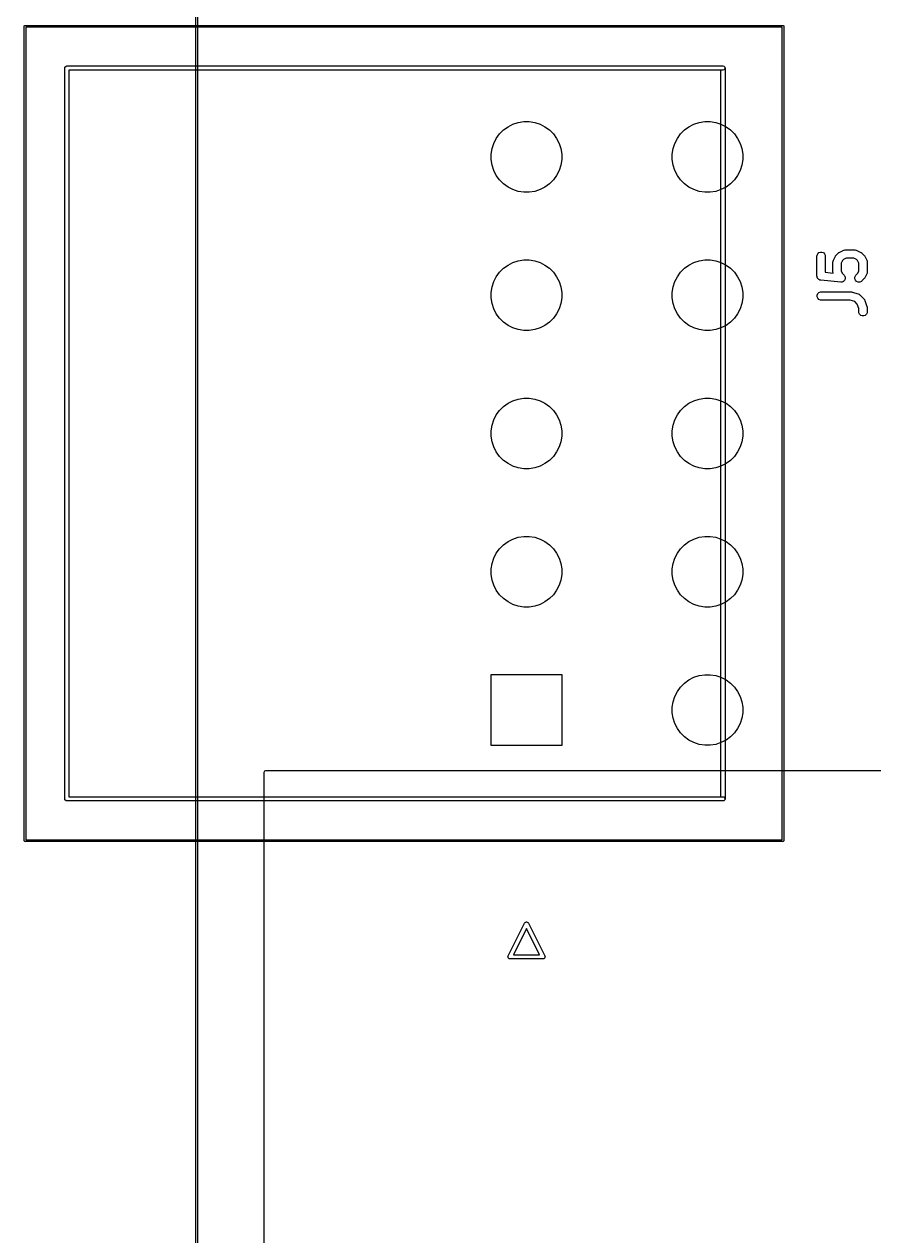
# Model space of a CAD drawing. Header units: inches. Extents: x 0.38 to 8.15, y -7.81 to -0.59.
# Drawn here: x 0.384 to 1.401, y -2.972 to -1.523 of the extents above; entities that cross this region are included whole.
import ezdxf

# ---------------------------------------------------------------- set-up
doc = ezdxf.new("R2010")
doc.units = ezdxf.units.IN
doc.header["$MEASUREMENT"] = 0
for name, color, linetype, true_color in [('B.Cu', 153, 'CONTINUOUS', 0x4d7fc4), ('Edge.Cuts', 254, 'CONTINUOUS', 0xd0d2cd), ('F.Courtyard', 6, 'CONTINUOUS', 0xff26e2), ('F.Cu', 13, 'CONTINUOUS', 0xc83434), ('F.Fab', 9, 'CONTINUOUS', 0xafafaf), ('F.Silkscreen', 41, 'CONTINUOUS', 0xf2eda1), ('User.2', 161, 'CONTINUOUS', 0x5994dc)]:
    doc.layers.add(name, color=color, linetype=linetype, true_color=true_color)

msp = doc.modelspace()

# ---------------------------------------------------------------- linework, layer by layer
at = {"layer": 'B.Cu', "linetype": 'CONTINUOUS'}
for p, q in [((0.9529, -1.6542), (0.9576, -1.6495)), ((0.9576, -1.6495), (0.963, -1.6456)), ((0.963, -1.6456), (0.9689, -1.6426)), ((0.9689, -1.6426), (0.9752, -1.6406)), ((0.9752, -1.6406), (0.9818, -1.6395)), ((0.9818, -1.6395), (0.9884, -1.6395)), ((0.9884, -1.6395), (0.995, -1.6406)), ((0.995, -1.6406), (1.0013, -1.6426)), ((1.0013, -1.6426), (1.0072, -1.6456)), ((1.0072, -1.6456), (1.0126, -1.6495)), ((1.0126, -1.6495), (1.0173, -1.6542)), ((1.1695, -1.6542), (1.1742, -1.6495)), ((1.1742, -1.6495), (1.1795, -1.6456)), ((1.1795, -1.6456), (1.1855, -1.6426)), ((1.1855, -1.6426), (1.1918, -1.6406)), ((1.1918, -1.6406), (1.1983, -1.6395)), ((1.1983, -1.6395), (1.205, -1.6395)), ((1.205, -1.6395), (1.2115, -1.6406)), ((1.2115, -1.6406), (1.2178, -1.6426)), ((1.2178, -1.6426), (1.2238, -1.6456)), ((1.2238, -1.6456), (1.2291, -1.6495)), ((1.2291, -1.6495), (1.2338, -1.6542)), ((0.944, -1.6718), (0.946, -1.6655)), ((0.946, -1.6655), (0.949, -1.6596)), ((0.949, -1.6596), (0.9529, -1.6542)), ((1.0173, -1.6542), (1.0212, -1.6596)), ((1.0212, -1.6596), (1.0242, -1.6655)), ((1.0242, -1.6655), (1.0263, -1.6718)), ((1.1605, -1.6718), (1.1625, -1.6655)), ((1.1625, -1.6655), (1.1656, -1.6596)), ((1.1656, -1.6596), (1.1695, -1.6542)), ((1.2338, -1.6542), (1.2377, -1.6596)), ((1.2377, -1.6596), (1.2408, -1.6655)), ((1.2408, -1.6655), (1.2428, -1.6718)), ((0.9429, -1.6784), (0.944, -1.6718)), ((0.9429, -1.685), (0.9429, -1.6784)), ((1.0263, -1.6718), (1.0273, -1.6784)), ((1.0273, -1.6784), (1.0273, -1.685)), ((1.1595, -1.6784), (1.1605, -1.6718)), ((1.1595, -1.685), (1.1595, -1.6784)), ((1.2428, -1.6718), (1.2438, -1.6784)), ((1.2438, -1.6784), (1.2438, -1.685)), ((0.944, -1.6916), (0.9429, -1.685)), ((0.946, -1.6979), (0.944, -1.6916)), ((1.0263, -1.6916), (1.0242, -1.6979)), ((1.0273, -1.685), (1.0263, -1.6916)), ((1.1605, -1.6916), (1.1595, -1.685)), ((1.1625, -1.6979), (1.1605, -1.6916)), ((1.2428, -1.6916), (1.2408, -1.6979)), ((1.2438, -1.685), (1.2428, -1.6916)), ((0.949, -1.7038), (0.946, -1.6979)), ((0.9529, -1.7092), (0.949, -1.7038)), ((0.9576, -1.7139), (0.9529, -1.7092)), ((1.0173, -1.7092), (1.0126, -1.7139)), ((1.0212, -1.7038), (1.0173, -1.7092)), ((1.0242, -1.6979), (1.0212, -1.7038)), ((1.1656, -1.7038), (1.1625, -1.6979)), ((1.1695, -1.7092), (1.1656, -1.7038)), ((1.1742, -1.7139), (1.1695, -1.7092)), ((1.2338, -1.7092), (1.2291, -1.7139)), ((1.2377, -1.7038), (1.2338, -1.7092)), ((1.2408, -1.6979), (1.2377, -1.7038)), ((0.963, -1.7178), (0.9576, -1.7139)), ((0.9689, -1.7208), (0.963, -1.7178)), ((0.9752, -1.7229), (0.9689, -1.7208)), ((0.9818, -1.7239), (0.9752, -1.7229)), ((0.9884, -1.7239), (0.9818, -1.7239)), ((0.995, -1.7229), (0.9884, -1.7239)), ((1.0013, -1.7208), (0.995, -1.7229)), ((1.0072, -1.7178), (1.0013, -1.7208)), ((1.0126, -1.7139), (1.0072, -1.7178)), ((1.1795, -1.7178), (1.1742, -1.7139)), ((1.1855, -1.7208), (1.1795, -1.7178)), ((1.1918, -1.7229), (1.1855, -1.7208)), ((1.1983, -1.7239), (1.1918, -1.7229)), ((1.205, -1.7239), (1.1983, -1.7239)), ((1.2115, -1.7229), (1.205, -1.7239)), ((1.2178, -1.7208), (1.2115, -1.7229)), ((1.2238, -1.7178), (1.2178, -1.7208)), ((1.2291, -1.7139), (1.2238, -1.7178)), ((0.9576, -1.8149), (0.963, -1.811)), ((0.963, -1.811), (0.9689, -1.808)), ((0.9689, -1.808), (0.9752, -1.8059)), ((0.9752, -1.8059), (0.9818, -1.8049)), ((0.9818, -1.8049), (0.9884, -1.8049)), ((0.9884, -1.8049), (0.995, -1.8059)), ((0.995, -1.8059), (1.0013, -1.808)), ((1.0013, -1.808), (1.0072, -1.811)), ((1.0072, -1.811), (1.0126, -1.8149)), ((1.1742, -1.8149), (1.1795, -1.811)), ((1.1795, -1.811), (1.1855, -1.808)), ((1.1855, -1.808), (1.1918, -1.8059)), ((1.1918, -1.8059), (1.1983, -1.8049)), ((1.1983, -1.8049), (1.205, -1.8049)), ((1.205, -1.8049), (1.2115, -1.8059)), ((1.2115, -1.8059), (1.2178, -1.808)), ((1.2178, -1.808), (1.2238, -1.811)), ((1.2238, -1.811), (1.2291, -1.8149)), ((0.946, -1.8309), (0.949, -1.825)), ((0.949, -1.825), (0.9529, -1.8196)), ((0.9529, -1.8196), (0.9576, -1.8149)), ((1.0126, -1.8149), (1.0173, -1.8196)), ((1.0173, -1.8196), (1.0212, -1.825)), ((1.0212, -1.825), (1.0242, -1.8309)), ((1.1625, -1.8309), (1.1656, -1.825)), ((1.1656, -1.825), (1.1695, -1.8196)), ((1.1695, -1.8196), (1.1742, -1.8149)), ((1.2291, -1.8149), (1.2338, -1.8196)), ((1.2338, -1.8196), (1.2377, -1.825)), ((1.2377, -1.825), (1.2408, -1.8309)), ((0.9429, -1.8438), (0.944, -1.8372)), ((0.944, -1.8372), (0.946, -1.8309)), ((1.0242, -1.8309), (1.0263, -1.8372)), ((1.0263, -1.8372), (1.0273, -1.8438)), ((1.1595, -1.8438), (1.1605, -1.8372)), ((1.1605, -1.8372), (1.1625, -1.8309)), ((1.2408, -1.8309), (1.2428, -1.8372)), ((1.2428, -1.8372), (1.2438, -1.8438)), ((0.9429, -1.8504), (0.9429, -1.8438)), ((0.944, -1.857), (0.9429, -1.8504)), ((1.0273, -1.8504), (1.0263, -1.857)), ((1.0273, -1.8438), (1.0273, -1.8504)), ((1.1595, -1.8504), (1.1595, -1.8438)), ((1.1605, -1.857), (1.1595, -1.8504)), ((1.2438, -1.8504), (1.2428, -1.857)), ((1.2438, -1.8438), (1.2438, -1.8504)), ((0.946, -1.8633), (0.944, -1.857)), ((0.949, -1.8692), (0.946, -1.8633)), ((1.0242, -1.8633), (1.0212, -1.8692)), ((1.0263, -1.857), (1.0242, -1.8633)), ((1.1625, -1.8633), (1.1605, -1.857)), ((1.1656, -1.8692), (1.1625, -1.8633)), ((1.2408, -1.8633), (1.2377, -1.8692)), ((1.2428, -1.857), (1.2408, -1.8633)), ((0.9529, -1.8746), (0.949, -1.8692)), ((0.9576, -1.8793), (0.9529, -1.8746)), ((0.963, -1.8832), (0.9576, -1.8793)), ((0.9689, -1.8862), (0.963, -1.8832)), ((1.0072, -1.8832), (1.0013, -1.8862)), ((1.0126, -1.8793), (1.0072, -1.8832)), ((1.0173, -1.8746), (1.0126, -1.8793)), ((1.0212, -1.8692), (1.0173, -1.8746)), ((1.1695, -1.8746), (1.1656, -1.8692)), ((1.1742, -1.8793), (1.1695, -1.8746)), ((1.1795, -1.8832), (1.1742, -1.8793)), ((1.1855, -1.8862), (1.1795, -1.8832)), ((1.2238, -1.8832), (1.2178, -1.8862)), ((1.2291, -1.8793), (1.2238, -1.8832)), ((1.2338, -1.8746), (1.2291, -1.8793)), ((1.2377, -1.8692), (1.2338, -1.8746)), ((0.9752, -1.8882), (0.9689, -1.8862)), ((0.9818, -1.8893), (0.9752, -1.8882)), ((0.9884, -1.8893), (0.9818, -1.8893)), ((0.995, -1.8882), (0.9884, -1.8893)), ((1.0013, -1.8862), (0.995, -1.8882)), ((1.1918, -1.8882), (1.1855, -1.8862)), ((1.1983, -1.8893), (1.1918, -1.8882)), ((1.205, -1.8893), (1.1983, -1.8893)), ((1.2115, -1.8882), (1.205, -1.8893)), ((1.2178, -1.8862), (1.2115, -1.8882)), ((0.9752, -1.9713), (0.9818, -1.9702)), ((0.9818, -1.9702), (0.9884, -1.9702)), ((0.9884, -1.9702), (0.995, -1.9713)), ((1.1918, -1.9713), (1.1983, -1.9702)), ((1.1983, -1.9702), (1.205, -1.9702)), ((1.205, -1.9702), (1.2115, -1.9713)), ((0.949, -1.9903), (0.9529, -1.9849)), ((0.9529, -1.9849), (0.9576, -1.9802)), ((0.9576, -1.9802), (0.963, -1.9763)), ((0.963, -1.9763), (0.9689, -1.9733)), ((0.9689, -1.9733), (0.9752, -1.9713)), ((0.995, -1.9713), (1.0013, -1.9733)), ((1.0013, -1.9733), (1.0072, -1.9763)), ((1.0072, -1.9763), (1.0126, -1.9802)), ((1.0126, -1.9802), (1.0173, -1.9849)), ((1.0173, -1.9849), (1.0212, -1.9903)), ((1.1656, -1.9903), (1.1695, -1.9849)), ((1.1695, -1.9849), (1.1742, -1.9802)), ((1.1742, -1.9802), (1.1795, -1.9763)), ((1.1795, -1.9763), (1.1855, -1.9733)), ((1.1855, -1.9733), (1.1918, -1.9713)), ((1.2115, -1.9713), (1.2178, -1.9733)), ((1.2178, -1.9733), (1.2238, -1.9763)), ((1.2238, -1.9763), (1.2291, -1.9802)), ((1.2291, -1.9802), (1.2338, -1.9849)), ((1.2338, -1.9849), (1.2377, -1.9903)), ((0.944, -2.0026), (0.946, -1.9962)), ((0.946, -1.9962), (0.949, -1.9903)), ((1.0212, -1.9903), (1.0242, -1.9962)), ((1.0242, -1.9962), (1.0263, -2.0026)), ((1.1605, -2.0026), (1.1625, -1.9962)), ((1.1625, -1.9962), (1.1656, -1.9903)), ((1.2377, -1.9903), (1.2408, -1.9962)), ((1.2408, -1.9962), (1.2428, -2.0026)), ((0.9429, -2.0091), (0.944, -2.0026)), ((0.9429, -2.0158), (0.9429, -2.0091)), ((1.0263, -2.0026), (1.0273, -2.0091)), ((1.0273, -2.0091), (1.0273, -2.0158)), ((1.1595, -2.0091), (1.1605, -2.0026)), ((1.1595, -2.0158), (1.1595, -2.0091)), ((1.2428, -2.0026), (1.2438, -2.0091)), ((1.2438, -2.0091), (1.2438, -2.0158)), ((0.944, -2.0223), (0.9429, -2.0158)), ((0.946, -2.0286), (0.944, -2.0223)), ((1.0263, -2.0223), (1.0242, -2.0286)), ((1.0273, -2.0158), (1.0263, -2.0223)), ((1.1605, -2.0223), (1.1595, -2.0158)), ((1.1625, -2.0286), (1.1605, -2.0223)), ((1.2428, -2.0223), (1.2408, -2.0286)), ((1.2438, -2.0158), (1.2428, -2.0223)), ((0.949, -2.0345), (0.946, -2.0286)), ((0.9529, -2.0399), (0.949, -2.0345)), ((0.9576, -2.0446), (0.9529, -2.0399)), ((1.0173, -2.0399), (1.0126, -2.0446)), ((1.0212, -2.0345), (1.0173, -2.0399)), ((1.0242, -2.0286), (1.0212, -2.0345)), ((1.1656, -2.0345), (1.1625, -2.0286)), ((1.1695, -2.0399), (1.1656, -2.0345)), ((1.1742, -2.0446), (1.1695, -2.0399)), ((1.2338, -2.0399), (1.2291, -2.0446)), ((1.2377, -2.0345), (1.2338, -2.0399)), ((1.2408, -2.0286), (1.2377, -2.0345)), ((0.963, -2.0485), (0.9576, -2.0446)), ((0.9689, -2.0515), (0.963, -2.0485)), ((0.9752, -2.0536), (0.9689, -2.0515)), ((0.9818, -2.0546), (0.9752, -2.0536)), ((0.9884, -2.0546), (0.9818, -2.0546)), ((0.995, -2.0536), (0.9884, -2.0546)), ((1.0013, -2.0515), (0.995, -2.0536)), ((1.0072, -2.0485), (1.0013, -2.0515)), ((1.0126, -2.0446), (1.0072, -2.0485)), ((1.1795, -2.0485), (1.1742, -2.0446)), ((1.1855, -2.0515), (1.1795, -2.0485)), ((1.1918, -2.0536), (1.1855, -2.0515)), ((1.1983, -2.0546), (1.1918, -2.0536)), ((1.205, -2.0546), (1.1983, -2.0546)), ((1.2115, -2.0536), (1.205, -2.0546)), ((1.2178, -2.0515), (1.2115, -2.0536)), ((1.2238, -2.0485), (1.2178, -2.0515)), ((1.2291, -2.0446), (1.2238, -2.0485)), ((0.9576, -2.1456), (0.963, -2.1417)), ((0.963, -2.1417), (0.9689, -2.1387)), ((0.9689, -2.1387), (0.9752, -2.1366)), ((0.9752, -2.1366), (0.9818, -2.1356)), ((0.9818, -2.1356), (0.9884, -2.1356)), ((0.9884, -2.1356), (0.995, -2.1366)), ((0.995, -2.1366), (1.0013, -2.1387)), ((1.0013, -2.1387), (1.0072, -2.1417)), ((1.0072, -2.1417), (1.0126, -2.1456)), ((1.1742, -2.1456), (1.1795, -2.1417)), ((1.1795, -2.1417), (1.1855, -2.1387)), ((1.1855, -2.1387), (1.1918, -2.1366)), ((1.1918, -2.1366), (1.1983, -2.1356)), ((1.1983, -2.1356), (1.205, -2.1356)), ((1.205, -2.1356), (1.2115, -2.1366)), ((1.2115, -2.1366), (1.2178, -2.1387)), ((1.2178, -2.1387), (1.2238, -2.1417)), ((1.2238, -2.1417), (1.2291, -2.1456)), ((0.946, -2.1616), (0.949, -2.1557)), ((0.949, -2.1557), (0.9529, -2.1503)), ((0.9529, -2.1503), (0.9576, -2.1456)), ((1.0126, -2.1456), (1.0173, -2.1503)), ((1.0173, -2.1503), (1.0212, -2.1557)), ((1.0212, -2.1557), (1.0242, -2.1616)), ((1.1625, -2.1616), (1.1656, -2.1557)), ((1.1656, -2.1557), (1.1695, -2.1503)), ((1.1695, -2.1503), (1.1742, -2.1456)), ((1.2291, -2.1456), (1.2338, -2.1503)), ((1.2338, -2.1503), (1.2377, -2.1557)), ((1.2377, -2.1557), (1.2408, -2.1616)), ((0.9429, -2.1745), (0.944, -2.1679)), ((0.944, -2.1679), (0.946, -2.1616)), ((1.0242, -2.1616), (1.0263, -2.1679)), ((1.0263, -2.1679), (1.0273, -2.1745)), ((1.1595, -2.1745), (1.1605, -2.1679)), ((1.1605, -2.1679), (1.1625, -2.1616)), ((1.2408, -2.1616), (1.2428, -2.1679)), ((1.2428, -2.1679), (1.2438, -2.1745)), ((0.9429, -2.1811), (0.9429, -2.1745)), ((0.944, -2.1877), (0.9429, -2.1811)), ((0.946, -2.194), (0.944, -2.1877)), ((1.0263, -2.1877), (1.0242, -2.194)), ((1.0273, -2.1811), (1.0263, -2.1877)), ((1.0273, -2.1745), (1.0273, -2.1811)), ((1.1595, -2.1811), (1.1595, -2.1745)), ((1.1605, -2.1877), (1.1595, -2.1811)), ((1.1625, -2.194), (1.1605, -2.1877)), ((1.2428, -2.1877), (1.2408, -2.194)), ((1.2438, -2.1811), (1.2428, -2.1877)), ((1.2438, -2.1745), (1.2438, -2.1811)), ((0.949, -2.1999), (0.946, -2.194)), ((0.9529, -2.2053), (0.949, -2.1999)), ((1.0212, -2.1999), (1.0173, -2.2053)), ((1.0242, -2.194), (1.0212, -2.1999)), ((1.1656, -2.1999), (1.1625, -2.194)), ((1.1695, -2.2053), (1.1656, -2.1999)), ((1.2377, -2.1999), (1.2338, -2.2053)), ((1.2408, -2.194), (1.2377, -2.1999)), ((0.9576, -2.21), (0.9529, -2.2053)), ((0.963, -2.2139), (0.9576, -2.21)), ((0.9689, -2.2169), (0.963, -2.2139)), ((1.0072, -2.2139), (1.0013, -2.2169)), ((1.0126, -2.21), (1.0072, -2.2139)), ((1.0173, -2.2053), (1.0126, -2.21)), ((1.1742, -2.21), (1.1695, -2.2053)), ((1.1795, -2.2139), (1.1742, -2.21)), ((1.1855, -2.2169), (1.1795, -2.2139)), ((1.2238, -2.2139), (1.2178, -2.2169)), ((1.2291, -2.21), (1.2238, -2.2139)), ((1.2338, -2.2053), (1.2291, -2.21)), ((0.9752, -2.2189), (0.9689, -2.2169)), ((0.9818, -2.22), (0.9752, -2.2189)), ((0.9884, -2.22), (0.9818, -2.22)), ((0.995, -2.2189), (0.9884, -2.22)), ((1.0013, -2.2169), (0.995, -2.2189)), ((1.1918, -2.2189), (1.1855, -2.2169)), ((1.1983, -2.22), (1.1918, -2.2189)), ((1.205, -2.22), (1.1983, -2.22)), ((1.2115, -2.2189), (1.205, -2.22)), ((1.2178, -2.2169), (1.2115, -2.2189)), ((0.9428, -2.3855), (0.9428, -2.3008)), ((0.9428, -2.3008), (1.0274, -2.3008)), ((1.0274, -2.3008), (1.0274, -2.3855)), ((1.1855, -2.304), (1.1918, -2.302)), ((1.1918, -2.302), (1.1983, -2.3009)), ((1.1983, -2.3009), (1.205, -2.3009)), ((1.205, -2.3009), (1.2115, -2.302)), ((1.2115, -2.302), (1.2178, -2.304)), ((1.1656, -2.321), (1.1695, -2.3157)), ((1.1695, -2.3157), (1.1742, -2.311)), ((1.1742, -2.311), (1.1795, -2.3071)), ((1.1795, -2.3071), (1.1855, -2.304)), ((1.2178, -2.304), (1.2238, -2.3071)), ((1.2238, -2.3071), (1.2291, -2.311)), ((1.2291, -2.311), (1.2338, -2.3157)), ((1.2338, -2.3157), (1.2377, -2.321)), ((1.1605, -2.3333), (1.1625, -2.3269)), ((1.1625, -2.3269), (1.1656, -2.321)), ((1.2377, -2.321), (1.2408, -2.3269)), ((1.2408, -2.3269), (1.2428, -2.3333)), ((1.1595, -2.3398), (1.1605, -2.3333)), ((1.1595, -2.3465), (1.1595, -2.3398)), ((1.1605, -2.353), (1.1595, -2.3465)), ((1.2428, -2.3333), (1.2438, -2.3398)), ((1.2438, -2.3465), (1.2428, -2.353)), ((1.2438, -2.3398), (1.2438, -2.3465)), ((1.1625, -2.3593), (1.1605, -2.353)), ((1.1656, -2.3653), (1.1625, -2.3593)), ((1.2408, -2.3593), (1.2377, -2.3653)), ((1.2428, -2.353), (1.2408, -2.3593)), ((1.1695, -2.3706), (1.1656, -2.3653)), ((1.1742, -2.3753), (1.1695, -2.3706)), ((1.1795, -2.3792), (1.1742, -2.3753)), ((1.2291, -2.3753), (1.2238, -2.3792)), ((1.2338, -2.3706), (1.2291, -2.3753)), ((1.2377, -2.3653), (1.2338, -2.3706)), ((1.0274, -2.3855), (0.9428, -2.3855)), ((1.1855, -2.3822), (1.1795, -2.3792)), ((1.1918, -2.3843), (1.1855, -2.3822)), ((1.1983, -2.3853), (1.1918, -2.3843)), ((1.205, -2.3853), (1.1983, -2.3853)), ((1.2115, -2.3843), (1.205, -2.3853)), ((1.2178, -2.3822), (1.2115, -2.3843)), ((1.2238, -2.3792), (1.2178, -2.3822))]:
    msp.add_line(p, q, dxfattribs=at)
at = {"layer": 'Edge.Cuts', "linetype": 'CONTINUOUS'}
for p, q in [((0.5896, -7.813), (0.5896, -0.5906)), ((0.5915, -0.5915), (0.5915, -3.5108))]:
    msp.add_line(p, q, dxfattribs=at)
at = {"layer": 'F.Courtyard', "linetype": 'CONTINUOUS'}
for p, q in [((0.3842, -1.5254), (0.3843, -1.525)), ((0.3842, -2.4994), (0.3842, -1.5254)), ((0.3843, -1.525), (0.3848, -1.5245)), ((0.3848, -1.5245), (0.3852, -1.5244)), ((0.3852, -1.5244), (1.292, -1.5244)), ((0.3862, -1.5264), (0.3862, -2.4985)), ((1.291, -1.5264), (0.3862, -1.5264)), ((1.291, -2.4985), (1.291, -1.5264)), ((1.292, -1.5244), (1.2923, -1.5245)), ((1.2923, -1.5245), (1.2929, -1.525)), ((1.2929, -1.525), (1.293, -1.5254)), ((1.293, -1.5254), (1.293, -2.4994)), ((0.3843, -2.4998), (0.3842, -2.4994)), ((0.3848, -2.5003), (0.3843, -2.4998)), ((0.3852, -2.5004), (0.3848, -2.5003)), ((1.292, -2.5004), (0.3852, -2.5004)), ((0.3862, -2.4985), (1.291, -2.4985)), ((1.2923, -2.5003), (1.292, -2.5004)), ((1.2929, -2.4998), (1.2923, -2.5003)), ((1.293, -2.4994), (1.2929, -2.4998))]:
    msp.add_line(p, q, dxfattribs=at)
at = {"layer": 'F.Cu', "linetype": 'CONTINUOUS'}
for p, q in [((0.9529, -1.6542), (0.9576, -1.6495)), ((0.9576, -1.6495), (0.963, -1.6456)), ((0.963, -1.6456), (0.9689, -1.6426)), ((0.9689, -1.6426), (0.9752, -1.6406)), ((0.9752, -1.6406), (0.9818, -1.6395)), ((0.9818, -1.6395), (0.9884, -1.6395)), ((0.9884, -1.6395), (0.995, -1.6406)), ((0.995, -1.6406), (1.0013, -1.6426)), ((1.0013, -1.6426), (1.0072, -1.6456)), ((1.0072, -1.6456), (1.0126, -1.6495)), ((1.0126, -1.6495), (1.0173, -1.6542)), ((1.1695, -1.6542), (1.1742, -1.6495)), ((1.1742, -1.6495), (1.1795, -1.6456)), ((1.1795, -1.6456), (1.1855, -1.6426)), ((1.1855, -1.6426), (1.1918, -1.6406)), ((1.1918, -1.6406), (1.1983, -1.6395)), ((1.1983, -1.6395), (1.205, -1.6395)), ((1.205, -1.6395), (1.2115, -1.6406)), ((1.2115, -1.6406), (1.2178, -1.6426)), ((1.2178, -1.6426), (1.2238, -1.6456)), ((1.2238, -1.6456), (1.2291, -1.6495)), ((1.2291, -1.6495), (1.2338, -1.6542)), ((0.944, -1.6718), (0.946, -1.6655)), ((0.946, -1.6655), (0.949, -1.6596)), ((0.949, -1.6596), (0.9529, -1.6542)), ((1.0173, -1.6542), (1.0212, -1.6596)), ((1.0212, -1.6596), (1.0242, -1.6655)), ((1.0242, -1.6655), (1.0263, -1.6718)), ((1.1605, -1.6718), (1.1625, -1.6655)), ((1.1625, -1.6655), (1.1656, -1.6596)), ((1.1656, -1.6596), (1.1695, -1.6542)), ((1.2338, -1.6542), (1.2377, -1.6596)), ((1.2377, -1.6596), (1.2408, -1.6655)), ((1.2408, -1.6655), (1.2428, -1.6718)), ((0.9429, -1.6784), (0.944, -1.6718)), ((0.9429, -1.685), (0.9429, -1.6784)), ((1.0263, -1.6718), (1.0273, -1.6784)), ((1.0273, -1.6784), (1.0273, -1.685)), ((1.1595, -1.6784), (1.1605, -1.6718)), ((1.1595, -1.685), (1.1595, -1.6784)), ((1.2428, -1.6718), (1.2438, -1.6784)), ((1.2438, -1.6784), (1.2438, -1.685)), ((0.944, -1.6916), (0.9429, -1.685)), ((0.946, -1.6979), (0.944, -1.6916)), ((1.0263, -1.6916), (1.0242, -1.6979)), ((1.0273, -1.685), (1.0263, -1.6916)), ((1.1605, -1.6916), (1.1595, -1.685)), ((1.1625, -1.6979), (1.1605, -1.6916)), ((1.2428, -1.6916), (1.2408, -1.6979)), ((1.2438, -1.685), (1.2428, -1.6916)), ((0.949, -1.7038), (0.946, -1.6979)), ((0.9529, -1.7092), (0.949, -1.7038)), ((0.9576, -1.7139), (0.9529, -1.7092)), ((1.0173, -1.7092), (1.0126, -1.7139)), ((1.0212, -1.7038), (1.0173, -1.7092)), ((1.0242, -1.6979), (1.0212, -1.7038)), ((1.1656, -1.7038), (1.1625, -1.6979)), ((1.1695, -1.7092), (1.1656, -1.7038)), ((1.1742, -1.7139), (1.1695, -1.7092)), ((1.2338, -1.7092), (1.2291, -1.7139)), ((1.2377, -1.7038), (1.2338, -1.7092)), ((1.2408, -1.6979), (1.2377, -1.7038)), ((0.963, -1.7178), (0.9576, -1.7139)), ((0.9689, -1.7208), (0.963, -1.7178)), ((0.9752, -1.7229), (0.9689, -1.7208)), ((0.9818, -1.7239), (0.9752, -1.7229)), ((0.9884, -1.7239), (0.9818, -1.7239)), ((0.995, -1.7229), (0.9884, -1.7239)), ((1.0013, -1.7208), (0.995, -1.7229)), ((1.0072, -1.7178), (1.0013, -1.7208)), ((1.0126, -1.7139), (1.0072, -1.7178)), ((1.1795, -1.7178), (1.1742, -1.7139)), ((1.1855, -1.7208), (1.1795, -1.7178)), ((1.1918, -1.7229), (1.1855, -1.7208)), ((1.1983, -1.7239), (1.1918, -1.7229)), ((1.205, -1.7239), (1.1983, -1.7239)), ((1.2115, -1.7229), (1.205, -1.7239)), ((1.2178, -1.7208), (1.2115, -1.7229)), ((1.2238, -1.7178), (1.2178, -1.7208)), ((1.2291, -1.7139), (1.2238, -1.7178)), ((0.9576, -1.8149), (0.963, -1.811)), ((0.963, -1.811), (0.9689, -1.808)), ((0.9689, -1.808), (0.9752, -1.8059)), ((0.9752, -1.8059), (0.9818, -1.8049)), ((0.9818, -1.8049), (0.9884, -1.8049)), ((0.9884, -1.8049), (0.995, -1.8059)), ((0.995, -1.8059), (1.0013, -1.808)), ((1.0013, -1.808), (1.0072, -1.811)), ((1.0072, -1.811), (1.0126, -1.8149)), ((1.1742, -1.8149), (1.1795, -1.811)), ((1.1795, -1.811), (1.1855, -1.808)), ((1.1855, -1.808), (1.1918, -1.8059)), ((1.1918, -1.8059), (1.1983, -1.8049)), ((1.1983, -1.8049), (1.205, -1.8049)), ((1.205, -1.8049), (1.2115, -1.8059)), ((1.2115, -1.8059), (1.2178, -1.808)), ((1.2178, -1.808), (1.2238, -1.811)), ((1.2238, -1.811), (1.2291, -1.8149)), ((0.946, -1.8309), (0.949, -1.825)), ((0.949, -1.825), (0.9529, -1.8196)), ((0.9529, -1.8196), (0.9576, -1.8149)), ((1.0126, -1.8149), (1.0173, -1.8196)), ((1.0173, -1.8196), (1.0212, -1.825)), ((1.0212, -1.825), (1.0242, -1.8309)), ((1.1625, -1.8309), (1.1656, -1.825)), ((1.1656, -1.825), (1.1695, -1.8196)), ((1.1695, -1.8196), (1.1742, -1.8149)), ((1.2291, -1.8149), (1.2338, -1.8196)), ((1.2338, -1.8196), (1.2377, -1.825)), ((1.2377, -1.825), (1.2408, -1.8309)), ((0.9429, -1.8438), (0.944, -1.8372)), ((0.944, -1.8372), (0.946, -1.8309)), ((1.0242, -1.8309), (1.0263, -1.8372)), ((1.0263, -1.8372), (1.0273, -1.8438)), ((1.1595, -1.8438), (1.1605, -1.8372)), ((1.1605, -1.8372), (1.1625, -1.8309)), ((1.2408, -1.8309), (1.2428, -1.8372)), ((1.2428, -1.8372), (1.2438, -1.8438)), ((0.9429, -1.8504), (0.9429, -1.8438)), ((0.944, -1.857), (0.9429, -1.8504)), ((1.0273, -1.8504), (1.0263, -1.857)), ((1.0273, -1.8438), (1.0273, -1.8504)), ((1.1595, -1.8504), (1.1595, -1.8438)), ((1.1605, -1.857), (1.1595, -1.8504)), ((1.2438, -1.8504), (1.2428, -1.857)), ((1.2438, -1.8438), (1.2438, -1.8504)), ((0.946, -1.8633), (0.944, -1.857)), ((0.949, -1.8692), (0.946, -1.8633)), ((1.0242, -1.8633), (1.0212, -1.8692)), ((1.0263, -1.857), (1.0242, -1.8633)), ((1.1625, -1.8633), (1.1605, -1.857)), ((1.1656, -1.8692), (1.1625, -1.8633)), ((1.2408, -1.8633), (1.2377, -1.8692)), ((1.2428, -1.857), (1.2408, -1.8633)), ((0.9529, -1.8746), (0.949, -1.8692)), ((0.9576, -1.8793), (0.9529, -1.8746)), ((0.963, -1.8832), (0.9576, -1.8793)), ((0.9689, -1.8862), (0.963, -1.8832)), ((1.0072, -1.8832), (1.0013, -1.8862)), ((1.0126, -1.8793), (1.0072, -1.8832)), ((1.0173, -1.8746), (1.0126, -1.8793)), ((1.0212, -1.8692), (1.0173, -1.8746)), ((1.1695, -1.8746), (1.1656, -1.8692)), ((1.1742, -1.8793), (1.1695, -1.8746)), ((1.1795, -1.8832), (1.1742, -1.8793)), ((1.1855, -1.8862), (1.1795, -1.8832)), ((1.2238, -1.8832), (1.2178, -1.8862)), ((1.2291, -1.8793), (1.2238, -1.8832)), ((1.2338, -1.8746), (1.2291, -1.8793)), ((1.2377, -1.8692), (1.2338, -1.8746)), ((0.9752, -1.8882), (0.9689, -1.8862)), ((0.9818, -1.8893), (0.9752, -1.8882)), ((0.9884, -1.8893), (0.9818, -1.8893)), ((0.995, -1.8882), (0.9884, -1.8893)), ((1.0013, -1.8862), (0.995, -1.8882)), ((1.1918, -1.8882), (1.1855, -1.8862)), ((1.1983, -1.8893), (1.1918, -1.8882)), ((1.205, -1.8893), (1.1983, -1.8893)), ((1.2115, -1.8882), (1.205, -1.8893)), ((1.2178, -1.8862), (1.2115, -1.8882)), ((0.9752, -1.9713), (0.9818, -1.9702)), ((0.9818, -1.9702), (0.9884, -1.9702)), ((0.9884, -1.9702), (0.995, -1.9713)), ((1.1918, -1.9713), (1.1983, -1.9702)), ((1.1983, -1.9702), (1.205, -1.9702)), ((1.205, -1.9702), (1.2115, -1.9713)), ((0.949, -1.9903), (0.9529, -1.9849)), ((0.9529, -1.9849), (0.9576, -1.9802)), ((0.9576, -1.9802), (0.963, -1.9763)), ((0.963, -1.9763), (0.9689, -1.9733)), ((0.9689, -1.9733), (0.9752, -1.9713)), ((0.995, -1.9713), (1.0013, -1.9733)), ((1.0013, -1.9733), (1.0072, -1.9763)), ((1.0072, -1.9763), (1.0126, -1.9802)), ((1.0126, -1.9802), (1.0173, -1.9849)), ((1.0173, -1.9849), (1.0212, -1.9903)), ((1.1656, -1.9903), (1.1695, -1.9849)), ((1.1695, -1.9849), (1.1742, -1.9802)), ((1.1742, -1.9802), (1.1795, -1.9763)), ((1.1795, -1.9763), (1.1855, -1.9733)), ((1.1855, -1.9733), (1.1918, -1.9713)), ((1.2115, -1.9713), (1.2178, -1.9733)), ((1.2178, -1.9733), (1.2238, -1.9763)), ((1.2238, -1.9763), (1.2291, -1.9802)), ((1.2291, -1.9802), (1.2338, -1.9849)), ((1.2338, -1.9849), (1.2377, -1.9903)), ((0.944, -2.0026), (0.946, -1.9962)), ((0.946, -1.9962), (0.949, -1.9903)), ((1.0212, -1.9903), (1.0242, -1.9962)), ((1.0242, -1.9962), (1.0263, -2.0026)), ((1.1605, -2.0026), (1.1625, -1.9962)), ((1.1625, -1.9962), (1.1656, -1.9903)), ((1.2377, -1.9903), (1.2408, -1.9962)), ((1.2408, -1.9962), (1.2428, -2.0026)), ((0.9429, -2.0091), (0.944, -2.0026)), ((0.9429, -2.0158), (0.9429, -2.0091)), ((1.0263, -2.0026), (1.0273, -2.0091)), ((1.0273, -2.0091), (1.0273, -2.0158)), ((1.1595, -2.0091), (1.1605, -2.0026)), ((1.1595, -2.0158), (1.1595, -2.0091)), ((1.2428, -2.0026), (1.2438, -2.0091)), ((1.2438, -2.0091), (1.2438, -2.0158)), ((0.944, -2.0223), (0.9429, -2.0158)), ((0.946, -2.0286), (0.944, -2.0223)), ((1.0263, -2.0223), (1.0242, -2.0286)), ((1.0273, -2.0158), (1.0263, -2.0223)), ((1.1605, -2.0223), (1.1595, -2.0158)), ((1.1625, -2.0286), (1.1605, -2.0223)), ((1.2428, -2.0223), (1.2408, -2.0286)), ((1.2438, -2.0158), (1.2428, -2.0223)), ((0.949, -2.0345), (0.946, -2.0286)), ((0.9529, -2.0399), (0.949, -2.0345)), ((0.9576, -2.0446), (0.9529, -2.0399)), ((1.0173, -2.0399), (1.0126, -2.0446)), ((1.0212, -2.0345), (1.0173, -2.0399)), ((1.0242, -2.0286), (1.0212, -2.0345)), ((1.1656, -2.0345), (1.1625, -2.0286)), ((1.1695, -2.0399), (1.1656, -2.0345)), ((1.1742, -2.0446), (1.1695, -2.0399)), ((1.2338, -2.0399), (1.2291, -2.0446)), ((1.2377, -2.0345), (1.2338, -2.0399)), ((1.2408, -2.0286), (1.2377, -2.0345)), ((0.963, -2.0485), (0.9576, -2.0446)), ((0.9689, -2.0515), (0.963, -2.0485)), ((0.9752, -2.0536), (0.9689, -2.0515)), ((0.9818, -2.0546), (0.9752, -2.0536)), ((0.9884, -2.0546), (0.9818, -2.0546)), ((0.995, -2.0536), (0.9884, -2.0546)), ((1.0013, -2.0515), (0.995, -2.0536)), ((1.0072, -2.0485), (1.0013, -2.0515)), ((1.0126, -2.0446), (1.0072, -2.0485)), ((1.1795, -2.0485), (1.1742, -2.0446)), ((1.1855, -2.0515), (1.1795, -2.0485)), ((1.1918, -2.0536), (1.1855, -2.0515)), ((1.1983, -2.0546), (1.1918, -2.0536)), ((1.205, -2.0546), (1.1983, -2.0546)), ((1.2115, -2.0536), (1.205, -2.0546)), ((1.2178, -2.0515), (1.2115, -2.0536)), ((1.2238, -2.0485), (1.2178, -2.0515)), ((1.2291, -2.0446), (1.2238, -2.0485)), ((0.9576, -2.1456), (0.963, -2.1417)), ((0.963, -2.1417), (0.9689, -2.1387)), ((0.9689, -2.1387), (0.9752, -2.1366)), ((0.9752, -2.1366), (0.9818, -2.1356)), ((0.9818, -2.1356), (0.9884, -2.1356)), ((0.9884, -2.1356), (0.995, -2.1366)), ((0.995, -2.1366), (1.0013, -2.1387)), ((1.0013, -2.1387), (1.0072, -2.1417)), ((1.0072, -2.1417), (1.0126, -2.1456)), ((1.1742, -2.1456), (1.1795, -2.1417)), ((1.1795, -2.1417), (1.1855, -2.1387)), ((1.1855, -2.1387), (1.1918, -2.1366)), ((1.1918, -2.1366), (1.1983, -2.1356)), ((1.1983, -2.1356), (1.205, -2.1356)), ((1.205, -2.1356), (1.2115, -2.1366)), ((1.2115, -2.1366), (1.2178, -2.1387)), ((1.2178, -2.1387), (1.2238, -2.1417)), ((1.2238, -2.1417), (1.2291, -2.1456)), ((0.946, -2.1616), (0.949, -2.1557)), ((0.949, -2.1557), (0.9529, -2.1503)), ((0.9529, -2.1503), (0.9576, -2.1456)), ((1.0126, -2.1456), (1.0173, -2.1503)), ((1.0173, -2.1503), (1.0212, -2.1557)), ((1.0212, -2.1557), (1.0242, -2.1616)), ((1.1625, -2.1616), (1.1656, -2.1557)), ((1.1656, -2.1557), (1.1695, -2.1503)), ((1.1695, -2.1503), (1.1742, -2.1456)), ((1.2291, -2.1456), (1.2338, -2.1503)), ((1.2338, -2.1503), (1.2377, -2.1557)), ((1.2377, -2.1557), (1.2408, -2.1616)), ((0.9429, -2.1745), (0.944, -2.1679)), ((0.944, -2.1679), (0.946, -2.1616)), ((1.0242, -2.1616), (1.0263, -2.1679)), ((1.0263, -2.1679), (1.0273, -2.1745)), ((1.1595, -2.1745), (1.1605, -2.1679)), ((1.1605, -2.1679), (1.1625, -2.1616)), ((1.2408, -2.1616), (1.2428, -2.1679)), ((1.2428, -2.1679), (1.2438, -2.1745)), ((0.9429, -2.1811), (0.9429, -2.1745)), ((0.944, -2.1877), (0.9429, -2.1811)), ((0.946, -2.194), (0.944, -2.1877)), ((1.0263, -2.1877), (1.0242, -2.194)), ((1.0273, -2.1811), (1.0263, -2.1877)), ((1.0273, -2.1745), (1.0273, -2.1811)), ((1.1595, -2.1811), (1.1595, -2.1745)), ((1.1605, -2.1877), (1.1595, -2.1811)), ((1.1625, -2.194), (1.1605, -2.1877)), ((1.2428, -2.1877), (1.2408, -2.194)), ((1.2438, -2.1811), (1.2428, -2.1877)), ((1.2438, -2.1745), (1.2438, -2.1811)), ((0.949, -2.1999), (0.946, -2.194)), ((0.9529, -2.2053), (0.949, -2.1999)), ((1.0212, -2.1999), (1.0173, -2.2053)), ((1.0242, -2.194), (1.0212, -2.1999)), ((1.1656, -2.1999), (1.1625, -2.194)), ((1.1695, -2.2053), (1.1656, -2.1999)), ((1.2377, -2.1999), (1.2338, -2.2053)), ((1.2408, -2.194), (1.2377, -2.1999)), ((0.9576, -2.21), (0.9529, -2.2053)), ((0.963, -2.2139), (0.9576, -2.21)), ((0.9689, -2.2169), (0.963, -2.2139)), ((1.0072, -2.2139), (1.0013, -2.2169)), ((1.0126, -2.21), (1.0072, -2.2139)), ((1.0173, -2.2053), (1.0126, -2.21)), ((1.1742, -2.21), (1.1695, -2.2053)), ((1.1795, -2.2139), (1.1742, -2.21)), ((1.1855, -2.2169), (1.1795, -2.2139)), ((1.2238, -2.2139), (1.2178, -2.2169)), ((1.2291, -2.21), (1.2238, -2.2139)), ((1.2338, -2.2053), (1.2291, -2.21)), ((0.9752, -2.2189), (0.9689, -2.2169)), ((0.9818, -2.22), (0.9752, -2.2189)), ((0.9884, -2.22), (0.9818, -2.22)), ((0.995, -2.2189), (0.9884, -2.22)), ((1.0013, -2.2169), (0.995, -2.2189)), ((1.1918, -2.2189), (1.1855, -2.2169)), ((1.1983, -2.22), (1.1918, -2.2189)), ((1.205, -2.22), (1.1983, -2.22)), ((1.2115, -2.2189), (1.205, -2.22)), ((1.2178, -2.2169), (1.2115, -2.2189)), ((0.9428, -2.3855), (0.9428, -2.3008)), ((0.9428, -2.3008), (1.0274, -2.3008)), ((1.0274, -2.3008), (1.0274, -2.3855)), ((1.1855, -2.304), (1.1918, -2.302)), ((1.1918, -2.302), (1.1983, -2.3009)), ((1.1983, -2.3009), (1.205, -2.3009)), ((1.205, -2.3009), (1.2115, -2.302)), ((1.2115, -2.302), (1.2178, -2.304)), ((1.1656, -2.321), (1.1695, -2.3157)), ((1.1695, -2.3157), (1.1742, -2.311)), ((1.1742, -2.311), (1.1795, -2.3071)), ((1.1795, -2.3071), (1.1855, -2.304)), ((1.2178, -2.304), (1.2238, -2.3071)), ((1.2238, -2.3071), (1.2291, -2.311)), ((1.2291, -2.311), (1.2338, -2.3157)), ((1.2338, -2.3157), (1.2377, -2.321)), ((1.1605, -2.3333), (1.1625, -2.3269)), ((1.1625, -2.3269), (1.1656, -2.321)), ((1.2377, -2.321), (1.2408, -2.3269)), ((1.2408, -2.3269), (1.2428, -2.3333)), ((1.1595, -2.3398), (1.1605, -2.3333)), ((1.1595, -2.3465), (1.1595, -2.3398)), ((1.1605, -2.353), (1.1595, -2.3465)), ((1.2428, -2.3333), (1.2438, -2.3398)), ((1.2438, -2.3465), (1.2428, -2.353)), ((1.2438, -2.3398), (1.2438, -2.3465)), ((1.1625, -2.3593), (1.1605, -2.353)), ((1.1656, -2.3653), (1.1625, -2.3593)), ((1.2408, -2.3593), (1.2377, -2.3653)), ((1.2428, -2.353), (1.2408, -2.3593)), ((1.1695, -2.3706), (1.1656, -2.3653)), ((1.1742, -2.3753), (1.1695, -2.3706)), ((1.1795, -2.3792), (1.1742, -2.3753)), ((1.2291, -2.3753), (1.2238, -2.3792)), ((1.2338, -2.3706), (1.2291, -2.3753)), ((1.2377, -2.3653), (1.2338, -2.3706)), ((1.0274, -2.3855), (0.9428, -2.3855)), ((1.1855, -2.3822), (1.1795, -2.3792)), ((1.1918, -2.3843), (1.1855, -2.3822)), ((1.1983, -2.3853), (1.1918, -2.3843)), ((1.205, -2.3853), (1.1983, -2.3853)), ((1.2115, -2.3843), (1.205, -2.3853)), ((1.2178, -2.3822), (1.2115, -2.3843)), ((1.2238, -2.3792), (1.2178, -2.3822))]:
    msp.add_line(p, q, dxfattribs=at)
at = {"layer": 'F.Fab', "linetype": 'CONTINUOUS'}
for p, q in [((0.4327, -1.5754), (0.4329, -1.5745)), ((0.4327, -2.4494), (0.4327, -1.5754)), ((0.4329, -1.5745), (0.4342, -1.5731)), ((0.4342, -1.5731), (0.4352, -1.5729)), ((0.4352, -1.5729), (1.2201, -1.5729)), ((0.4377, -1.5779), (0.4377, -2.4469)), ((1.2176, -1.5779), (0.4377, -1.5779)), ((1.2176, -2.4469), (1.2176, -1.5779)), ((1.2201, -1.5729), (1.221, -1.5731)), ((1.221, -1.5731), (1.2224, -1.5745)), ((1.2224, -1.5745), (1.2226, -1.5754)), ((1.2226, -1.5754), (1.2226, -2.4494)), ((1.3335, -1.7976), (1.3349, -1.7962)), ((1.3349, -1.7962), (1.3367, -1.7955)), ((1.3367, -1.7955), (1.3386, -1.7955)), ((1.3386, -1.7955), (1.3404, -1.7962)), ((1.3404, -1.7962), (1.3418, -1.7976)), ((1.3579, -1.7968), (1.3583, -1.7965)), ((1.3583, -1.7965), (1.3584, -1.7964)), ((1.3584, -1.7964), (1.3585, -1.7963)), ((1.3585, -1.7963), (1.3587, -1.7962)), ((1.3587, -1.7962), (1.3588, -1.7962)), ((1.3588, -1.7962), (1.3592, -1.7959)), ((1.3592, -1.7959), (1.364, -1.7935)), ((1.364, -1.7935), (1.3649, -1.7932)), ((1.3649, -1.7932), (1.3651, -1.7932)), ((1.3651, -1.7932), (1.3652, -1.7931)), ((1.3652, -1.7931), (1.3662, -1.793)), ((1.3662, -1.793), (1.3781, -1.793)), ((1.3781, -1.793), (1.3791, -1.7931)), ((1.3791, -1.7931), (1.3793, -1.7932)), ((1.3793, -1.7932), (1.3794, -1.7932)), ((1.3794, -1.7932), (1.3804, -1.7935)), ((1.3804, -1.7935), (1.3851, -1.7959)), ((1.3851, -1.7959), (1.3855, -1.7962)), ((1.3855, -1.7962), (1.3857, -1.7962)), ((1.3857, -1.7962), (1.3858, -1.7963)), ((1.3858, -1.7963), (1.386, -1.7964)), ((1.386, -1.7964), (1.386, -1.7965)), ((1.386, -1.7965), (1.3864, -1.7968)), ((1.3326, -1.8004), (1.3327, -1.7994)), ((1.3326, -1.8242), (1.3326, -1.8004)), ((1.3327, -1.7994), (1.3335, -1.7976)), ((1.3418, -1.7976), (1.3426, -1.7994)), ((1.3426, -1.7994), (1.3426, -1.8004)), ((1.3426, -1.8004), (1.3426, -1.8197)), ((1.3517, -1.8075), (1.3518, -1.8065)), ((1.3517, -1.8194), (1.3517, -1.8075)), ((1.3518, -1.8065), (1.3519, -1.8064)), ((1.3519, -1.8062), (1.3522, -1.8053)), ((1.3519, -1.8064), (1.3519, -1.8062)), ((1.3522, -1.8053), (1.3546, -1.8005)), ((1.3546, -1.8005), (1.3549, -1.8001)), ((1.3549, -1.8), (1.355, -1.7998)), ((1.3549, -1.8001), (1.3549, -1.8)), ((1.355, -1.7998), (1.3551, -1.7997)), ((1.3551, -1.7997), (1.3552, -1.7996)), ((1.3552, -1.7996), (1.3555, -1.7992)), ((1.3555, -1.7992), (1.3579, -1.7968)), ((1.3632, -1.8057), (1.3617, -1.8087)), ((1.3617, -1.8087), (1.3617, -1.8182)), ((1.3644, -1.8045), (1.3632, -1.8057)), ((1.3674, -1.803), (1.3644, -1.8045)), ((1.3769, -1.803), (1.3674, -1.803)), ((1.3799, -1.8045), (1.3769, -1.803)), ((1.3812, -1.8057), (1.3799, -1.8045)), ((1.3826, -1.8087), (1.3812, -1.8057)), ((1.3826, -1.8182), (1.3826, -1.8087)), ((1.3864, -1.7968), (1.3888, -1.7992)), ((1.3888, -1.7992), (1.3891, -1.7996)), ((1.3891, -1.7996), (1.3892, -1.7997)), ((1.3892, -1.7997), (1.3893, -1.7998)), ((1.3893, -1.7998), (1.3894, -1.8)), ((1.3894, -1.8), (1.3895, -1.8001)), ((1.3895, -1.8001), (1.3897, -1.8005)), ((1.3897, -1.8005), (1.3921, -1.8053)), ((1.3921, -1.8053), (1.3925, -1.8062)), ((1.3925, -1.8062), (1.3925, -1.8064)), ((1.3925, -1.8064), (1.3926, -1.8065)), ((1.3926, -1.8065), (1.3926, -1.8075)), ((1.3926, -1.8075), (1.3926, -1.8194)), ((1.3327, -1.8245), (1.3326, -1.8242)), ((1.3327, -1.8247), (1.3327, -1.8245)), ((1.3327, -1.8248), (1.3327, -1.8247)), ((1.3327, -1.8252), (1.3327, -1.8248)), ((1.333, -1.8258), (1.3327, -1.8252)), ((1.3426, -1.8197), (1.3519, -1.8206)), ((1.3518, -1.8204), (1.3517, -1.8194)), ((1.3519, -1.8206), (1.3518, -1.8204)), ((1.3519, -1.8206), (1.3519, -1.8206)), ((1.3617, -1.8182), (1.3632, -1.8212)), ((1.3632, -1.8212), (1.365, -1.823)), ((1.365, -1.823), (1.3656, -1.8238)), ((1.3656, -1.8238), (1.3657, -1.824)), ((1.3657, -1.824), (1.3659, -1.8242)), ((1.3659, -1.8242), (1.3661, -1.8249)), ((1.3661, -1.8249), (1.3664, -1.8256)), ((1.378, -1.8256), (1.3787, -1.8238)), ((1.3787, -1.8238), (1.3793, -1.823)), ((1.3793, -1.823), (1.3812, -1.8212)), ((1.3812, -1.8212), (1.3826, -1.8182)), ((1.3921, -1.8217), (1.3897, -1.8264)), ((1.3925, -1.8207), (1.3921, -1.8217)), ((1.3926, -1.8204), (1.3925, -1.8206)), ((1.3925, -1.8206), (1.3925, -1.8207)), ((1.3926, -1.8194), (1.3926, -1.8204)), ((1.3332, -1.8265), (1.333, -1.8258)), ((1.3334, -1.8267), (1.3332, -1.8265)), ((1.3335, -1.827), (1.3334, -1.8267)), ((1.334, -1.8275), (1.3335, -1.827)), ((1.3345, -1.828), (1.334, -1.8275)), ((1.3347, -1.8282), (1.3345, -1.828)), ((1.3349, -1.8283), (1.3347, -1.8282)), ((1.3355, -1.8286), (1.3349, -1.8283)), ((1.3362, -1.829), (1.3355, -1.8286)), ((1.3366, -1.829), (1.3362, -1.829)), ((1.3367, -1.8291), (1.3366, -1.829)), ((1.3368, -1.8291), (1.3367, -1.8291)), ((1.3371, -1.8292), (1.3368, -1.8291)), ((1.361, -1.8315), (1.3371, -1.8292)), ((1.3619, -1.8315), (1.361, -1.8315)), ((1.3622, -1.8315), (1.3619, -1.8315)), ((1.3624, -1.8315), (1.3622, -1.8315)), ((1.3631, -1.8312), (1.3624, -1.8315)), ((1.3638, -1.831), (1.3631, -1.8312)), ((1.364, -1.8308), (1.3638, -1.831)), ((1.3642, -1.8307), (1.364, -1.8308)), ((1.3648, -1.8302), (1.3642, -1.8307)), ((1.3653, -1.8297), (1.3648, -1.8302)), ((1.3654, -1.8295), (1.3653, -1.8297)), ((1.3656, -1.8293), (1.3654, -1.8295)), ((1.3659, -1.8287), (1.3656, -1.8293)), ((1.3662, -1.828), (1.3659, -1.8287)), ((1.3663, -1.8278), (1.3662, -1.828)), ((1.3664, -1.8275), (1.3663, -1.8278)), ((1.3664, -1.8256), (1.3664, -1.8258)), ((1.3664, -1.8258), (1.3664, -1.8261)), ((1.3664, -1.8261), (1.3664, -1.8268)), ((1.3664, -1.8268), (1.3664, -1.8275)), ((1.378, -1.8275), (1.378, -1.8256)), ((1.3787, -1.8293), (1.378, -1.8275)), ((1.3801, -1.8307), (1.3787, -1.8293)), ((1.3819, -1.8315), (1.3801, -1.8307)), ((1.3839, -1.8315), (1.3819, -1.8315)), ((1.3857, -1.8307), (1.3839, -1.8315)), ((1.3864, -1.8301), (1.3857, -1.8307)), ((1.3888, -1.8277), (1.3864, -1.8301)), ((1.3891, -1.8273), (1.3888, -1.8277)), ((1.3892, -1.8273), (1.3891, -1.8273)), ((1.3893, -1.8271), (1.3892, -1.8273)), ((1.3894, -1.827), (1.3893, -1.8271)), ((1.3895, -1.8268), (1.3894, -1.827)), ((1.3897, -1.8264), (1.3895, -1.8268)), ((1.3327, -1.847), (1.3335, -1.8452)), ((1.3327, -1.849), (1.3327, -1.847)), ((1.3335, -1.8508), (1.3327, -1.849)), ((1.3335, -1.8452), (1.3349, -1.8438)), ((1.3349, -1.8522), (1.3335, -1.8508)), ((1.3349, -1.8438), (1.3367, -1.8431)), ((1.3367, -1.8529), (1.3349, -1.8522)), ((1.3367, -1.8431), (1.3376, -1.843)), ((1.3376, -1.853), (1.3367, -1.8529)), ((1.3376, -1.843), (1.3734, -1.843)), ((1.3725, -1.853), (1.3376, -1.853)), ((1.3778, -1.8547), (1.3725, -1.853)), ((1.3734, -1.843), (1.3739, -1.843)), ((1.3739, -1.843), (1.374, -1.843)), ((1.374, -1.843), (1.3742, -1.8431)), ((1.3742, -1.8431), (1.3743, -1.8431)), ((1.3743, -1.8431), (1.3745, -1.8431)), ((1.3745, -1.8431), (1.3749, -1.8433)), ((1.3749, -1.8433), (1.3821, -1.8456)), ((1.3821, -1.8456), (1.383, -1.846)), ((1.383, -1.846), (1.3831, -1.8462)), ((1.3831, -1.8462), (1.3833, -1.8462)), ((1.3833, -1.8462), (1.384, -1.8468)), ((1.384, -1.8468), (1.3888, -1.8516)), ((1.3888, -1.8516), (1.3894, -1.8524)), ((1.3894, -1.8524), (1.3895, -1.8525)), ((1.3895, -1.8525), (1.3896, -1.8527)), ((1.3896, -1.8527), (1.39, -1.8536)), ((1.39, -1.8536), (1.3924, -1.8607)), ((1.3809, -1.8578), (1.3778, -1.8547)), ((1.3826, -1.8631), (1.3809, -1.8578)), ((1.3826, -1.867), (1.3826, -1.8631)), ((1.3827, -1.868), (1.3826, -1.867)), ((1.3835, -1.8698), (1.3827, -1.868)), ((1.3926, -1.868), (1.3918, -1.8698)), ((1.3924, -1.8607), (1.3925, -1.8612)), ((1.3925, -1.8612), (1.3926, -1.8613)), ((1.3926, -1.8613), (1.3926, -1.8615)), ((1.3926, -1.8615), (1.3926, -1.8617)), ((1.3926, -1.8617), (1.3926, -1.8618)), ((1.3926, -1.8618), (1.3926, -1.8623)), ((1.3926, -1.8623), (1.3926, -1.867)), ((1.3926, -1.867), (1.3926, -1.868)), ((1.3849, -1.8712), (1.3835, -1.8698)), ((1.3867, -1.8719), (1.3849, -1.8712)), ((1.3886, -1.8719), (1.3867, -1.8719)), ((1.3904, -1.8712), (1.3886, -1.8719)), ((1.3918, -1.8698), (1.3904, -1.8712)), ((0.4377, -2.4469), (1.2176, -2.4469)), ((0.4329, -2.4504), (0.4327, -2.4494)), ((0.4342, -2.4517), (0.4329, -2.4504)), ((0.4352, -2.4519), (0.4342, -2.4517)), ((1.2201, -2.4519), (0.4352, -2.4519)), ((1.221, -2.4517), (1.2201, -2.4519)), ((1.2224, -2.4504), (1.221, -2.4517)), ((1.2226, -2.4494), (1.2224, -2.4504)), ((0.9632, -2.6373), (0.9829, -2.5979)), ((0.9851, -2.6046), (0.9695, -2.6359)), ((0.9829, -2.5979), (0.9832, -2.5975)), ((0.9832, -2.5975), (0.9832, -2.5974)), ((0.9832, -2.5974), (0.9833, -2.5974)), ((0.9833, -2.5974), (0.9835, -2.5972)), ((0.9835, -2.5972), (0.9842, -2.5969)), ((0.9842, -2.5969), (0.9849, -2.5966)), ((0.9849, -2.5966), (0.9851, -2.5966)), ((0.9851, -2.5966), (0.9853, -2.5966)), ((1.0008, -2.6359), (0.9851, -2.6046)), ((0.9853, -2.5966), (0.986, -2.5969)), ((0.986, -2.5969), (0.9868, -2.5972)), ((0.9868, -2.5972), (0.9869, -2.5974)), ((0.9869, -2.5974), (0.987, -2.5974)), ((0.987, -2.5974), (0.987, -2.5975)), ((0.987, -2.5975), (0.9874, -2.5979)), ((0.9874, -2.5979), (1.007, -2.6373)), ((0.9695, -2.6359), (1.0008, -2.6359)), ((0.9629, -2.6382), (0.9631, -2.6376)), ((0.9631, -2.6388), (0.9629, -2.6382)), ((0.9631, -2.6375), (0.9632, -2.6374)), ((0.9631, -2.6376), (0.9631, -2.6375)), ((0.9631, -2.6394), (0.9631, -2.6388)), ((0.9634, -2.6397), (0.9631, -2.6394)), ((0.9632, -2.6374), (0.9632, -2.6373)), ((0.9635, -2.6401), (0.9634, -2.6397)), ((0.9641, -2.6403), (0.9635, -2.6401)), ((0.9645, -2.6407), (0.9641, -2.6403)), ((0.9652, -2.6409), (0.9645, -2.6407)), ((0.9653, -2.6409), (0.9652, -2.6409)), ((0.9654, -2.6409), (0.9653, -2.6409)), ((0.9653, -2.6409), (0.9653, -2.6409)), ((1.0048, -2.6409), (0.9654, -2.6409)), ((1.0049, -2.6409), (1.0048, -2.6409)), ((1.005, -2.6409), (1.0049, -2.6409)), ((1.0051, -2.6409), (1.005, -2.6409)), ((1.0058, -2.6407), (1.0051, -2.6409)), ((1.0062, -2.6403), (1.0058, -2.6407)), ((1.0067, -2.6401), (1.0062, -2.6403)), ((1.0068, -2.6397), (1.0067, -2.6401)), ((1.0071, -2.6394), (1.0068, -2.6397)), ((1.007, -2.6373), (1.0071, -2.6374)), ((1.0071, -2.6374), (1.0071, -2.6375)), ((1.0071, -2.6375), (1.0071, -2.6376)), ((1.0071, -2.6376), (1.0073, -2.6382)), ((1.0073, -2.6382), (1.0071, -2.6388)), ((1.0071, -2.6388), (1.0071, -2.6394))]:
    msp.add_line(p, q, dxfattribs=at)
at = {"layer": 'F.Silkscreen', "linetype": 'CONTINUOUS'}
for p, q in [((0.4327, -1.5754), (0.4329, -1.5745)), ((0.4327, -2.4494), (0.4327, -1.5754)), ((0.4329, -1.5745), (0.4342, -1.5731)), ((0.4342, -1.5731), (0.4352, -1.5729)), ((0.4352, -1.5729), (1.2201, -1.5729)), ((1.2201, -1.5779), (0.4377, -1.5779)), ((0.4377, -1.5779), (0.4377, -2.4469)), ((1.2201, -1.5729), (1.221, -1.5731)), ((1.221, -1.5777), (1.2201, -1.5779)), ((1.221, -1.5731), (1.2224, -1.5745)), ((1.2224, -1.5764), (1.221, -1.5777)), ((1.2224, -1.5745), (1.2224, -1.5764)), ((0.4377, -2.4469), (1.2201, -2.4469)), ((1.2201, -2.4469), (1.221, -2.4471)), ((1.221, -2.4471), (1.2224, -2.4485)), ((1.2224, -2.4485), (1.2224, -2.4504)), ((0.4329, -2.4504), (0.4327, -2.4494)), ((0.4342, -2.4517), (0.4329, -2.4504)), ((0.4352, -2.4519), (0.4342, -2.4517)), ((1.2201, -2.4519), (0.4352, -2.4519)), ((1.221, -2.4517), (1.2201, -2.4519)), ((1.2224, -2.4504), (1.221, -2.4517)), ((0.9632, -2.6373), (0.9829, -2.5979)), ((0.9851, -2.6046), (0.9695, -2.6359)), ((0.9829, -2.5979), (0.9832, -2.5975)), ((0.9832, -2.5975), (0.9832, -2.5974)), ((0.9832, -2.5974), (0.9833, -2.5974)), ((0.9833, -2.5974), (0.9835, -2.5972)), ((0.9835, -2.5972), (0.9842, -2.5969)), ((0.9842, -2.5969), (0.9849, -2.5966)), ((0.9849, -2.5966), (0.9851, -2.5966)), ((0.9851, -2.5966), (0.9853, -2.5966)), ((1.0008, -2.6359), (0.9851, -2.6046)), ((0.9853, -2.5966), (0.986, -2.5969)), ((0.986, -2.5969), (0.9868, -2.5972)), ((0.9868, -2.5972), (0.9869, -2.5974)), ((0.9869, -2.5974), (0.987, -2.5974)), ((0.987, -2.5974), (0.987, -2.5975)), ((0.987, -2.5975), (0.9874, -2.5979)), ((0.9874, -2.5979), (1.007, -2.6373)), ((0.9695, -2.6359), (1.0008, -2.6359)), ((0.9629, -2.6382), (0.9631, -2.6376)), ((0.9631, -2.6388), (0.9629, -2.6382)), ((0.9631, -2.6375), (0.9632, -2.6374)), ((0.9631, -2.6376), (0.9631, -2.6375)), ((0.9631, -2.6394), (0.9631, -2.6388)), ((0.9634, -2.6397), (0.9631, -2.6394)), ((0.9632, -2.6374), (0.9632, -2.6373)), ((0.9635, -2.6401), (0.9634, -2.6397)), ((0.9641, -2.6403), (0.9635, -2.6401)), ((0.9645, -2.6407), (0.9641, -2.6403)), ((0.9652, -2.6409), (0.9645, -2.6407)), ((0.9653, -2.6409), (0.9652, -2.6409)), ((0.9654, -2.6409), (0.9653, -2.6409)), ((0.9653, -2.6409), (0.9653, -2.6409)), ((1.0048, -2.6409), (0.9654, -2.6409)), ((1.0049, -2.6409), (1.0048, -2.6409)), ((1.005, -2.6409), (1.0049, -2.6409)), ((1.0051, -2.6409), (1.005, -2.6409)), ((1.0058, -2.6407), (1.0051, -2.6409)), ((1.0062, -2.6403), (1.0058, -2.6407)), ((1.0067, -2.6401), (1.0062, -2.6403)), ((1.0068, -2.6397), (1.0067, -2.6401)), ((1.0071, -2.6394), (1.0068, -2.6397)), ((1.007, -2.6373), (1.0071, -2.6374)), ((1.0071, -2.6374), (1.0071, -2.6375)), ((1.0071, -2.6375), (1.0071, -2.6376)), ((1.0071, -2.6376), (1.0073, -2.6382)), ((1.0073, -2.6382), (1.0071, -2.6388)), ((1.0071, -2.6388), (1.0071, -2.6394))]:
    msp.add_line(p, q, dxfattribs=at)
at = {"layer": 'User.2', "linetype": 'CONTINUOUS'}
for p, q in [((0.6714, -2.4173), (0.6719, -2.4159)), ((0.6714, -3.4724), (0.6714, -2.4173)), ((0.6719, -2.4159), (0.6733, -2.4154)), ((0.6733, -2.4154), (4.2267, -2.4154))]:
    msp.add_line(p, q, dxfattribs=at)

doc.saveas('drawing.dxf')
